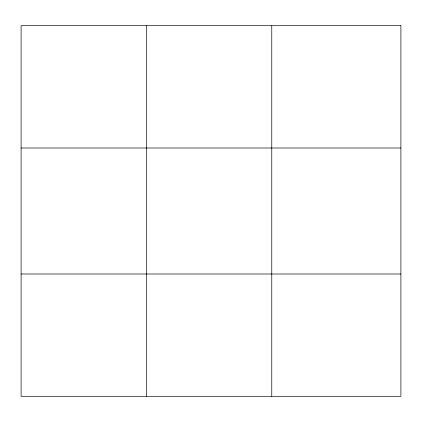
<?xml version="1.0" encoding="UTF-8"?>
<svg xmlns="http://www.w3.org/2000/svg" width="422" height="422" viewBox="0 0 422 422"><rect width="100%" height="100%" fill="white"/><g stroke="black" fill="none" stroke-linecap="round" stroke-linejoin="round"><path stroke-width="0.63" d="M146.434 396.3L146.434 25.7M271.768 396.3L271.768 25.7M21.1 148.001L400.9 148.001M21.1 273.999L400.9 273.999M400.9 25.7L400.9 396.3L21.1 396.3L21.1 25.7L400.9 25.7"/></g></svg>
